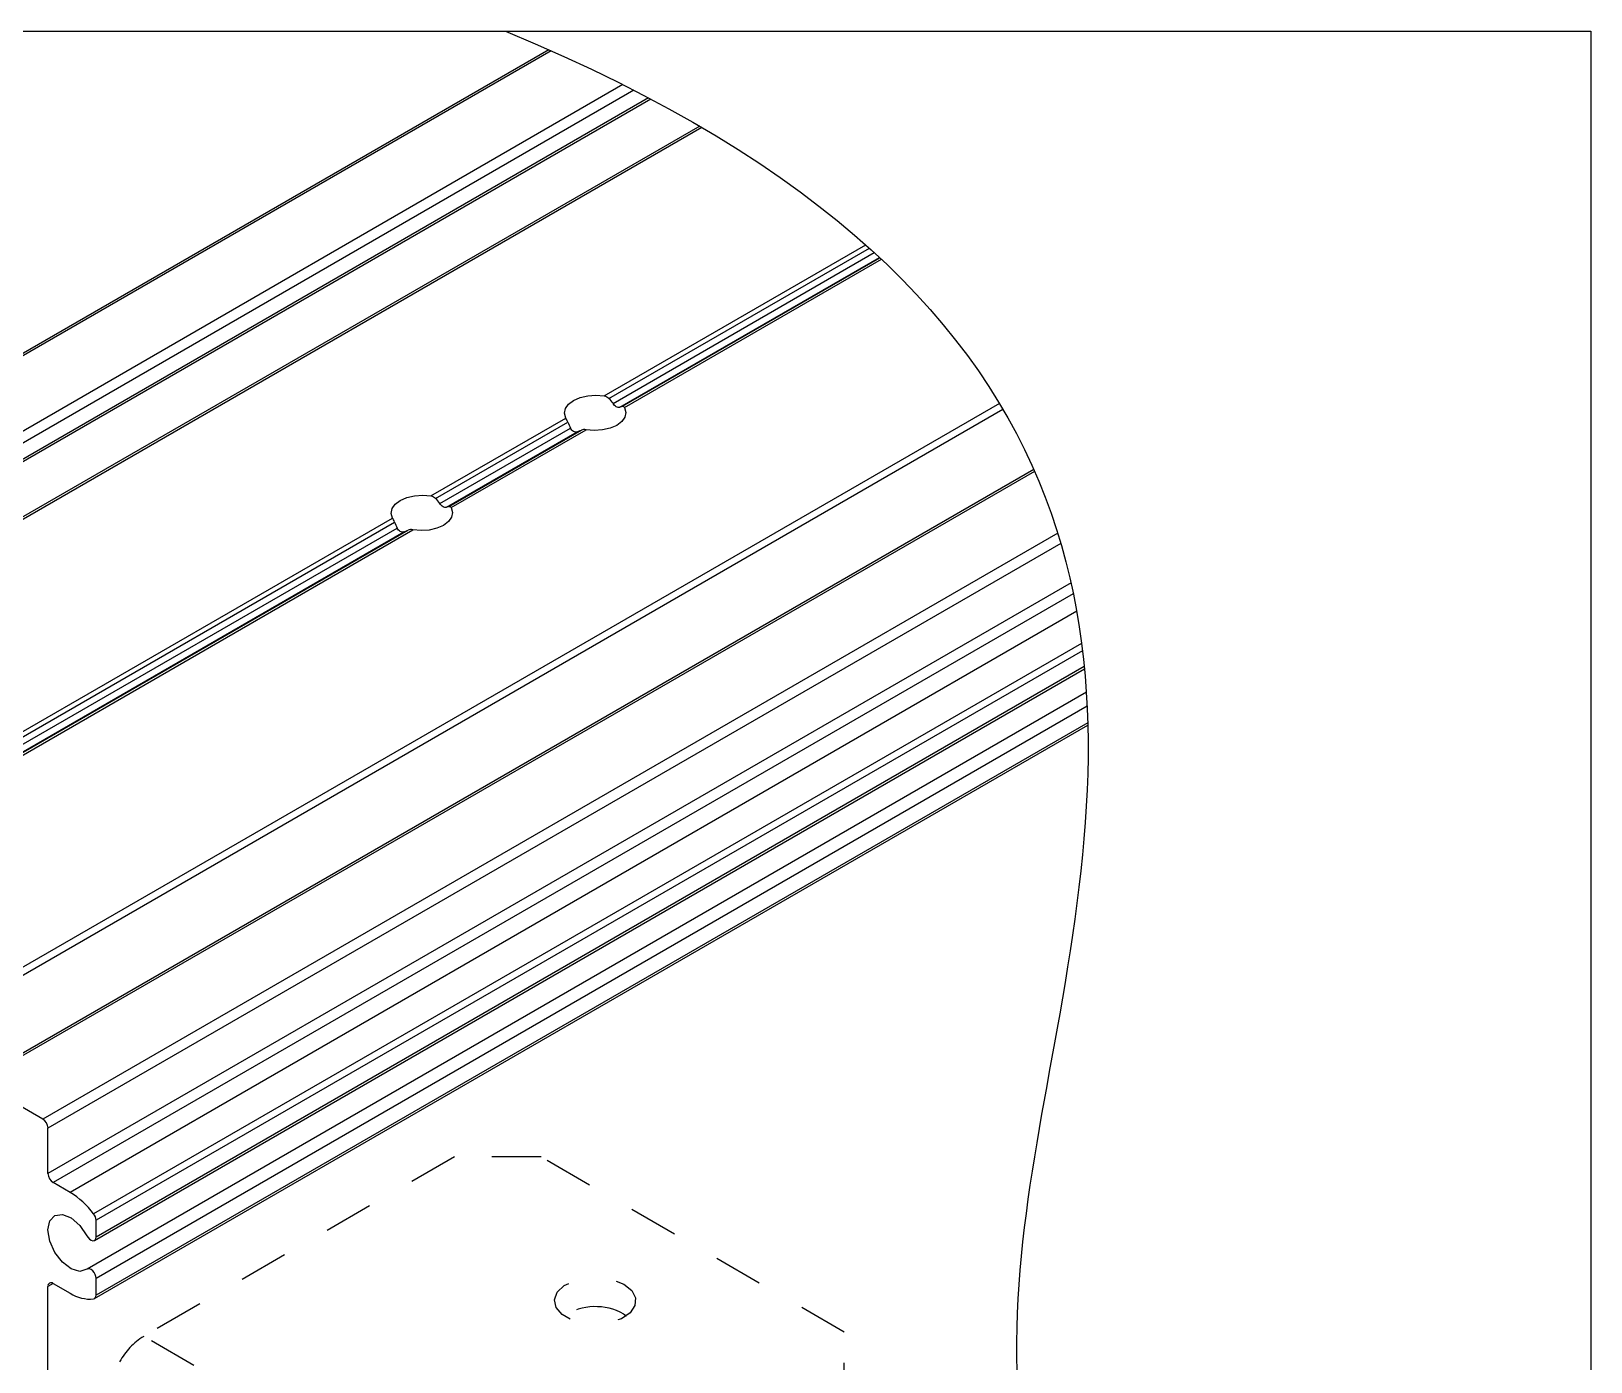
# Model space of a CAD drawing. Extents: x 0 to 11.9, y -12 to 0.
# Drawn here: x 8.461 to 11.644, y -2.715 to 0 of the extents above; entities that cross this region are included whole.
import ezdxf

# ---------------------------------------------------------------- set-up
doc = ezdxf.new("R2010")
doc.units = 0
doc.header["$LTSCALE"] = 0.5
doc.header["$MEASUREMENT"] = 0
doc.linetypes.add('HIDDEN2', pattern=[0.1875, 0.125, -0.0625])
for name, color, linetype in [('Brackets', 181, 'CONTINUOUS'), ('Dimension', 10, 'CONTINUOUS'), ('Housing', 150, 'CONTINUOUS')]:
    doc.layers.add(name, color=color, linetype=linetype)
doc.layers.add('Text-Unprinted', color=131, linetype='CONTINUOUS', plot=False)

msp = doc.modelspace()

# ---------------------------------------------------------------- linework, layer by layer
at = {"layer": 'Brackets', "linetype": 'HIDDEN2', "transparency": 16777216}
for p, q in [((9.3245, -2.2973), (8.6904, -2.6634)), ((9.5013, -2.2973), (9.3245, -2.2973)), ((10.12, -2.6545), (9.5013, -2.2973)), ((9.6705, -2.6178), (9.6758, -2.6212)), ((9.4859, -3.1226), (8.6904, -2.6634)), ((10.12, -2.8176), (10.12, -2.6545))]:
    msp.add_line(p, q, dxfattribs=at)
at = {"layer": 'Brackets', "linetype": 'HIDDEN2', "transparency": 16777216, "flags": 128}
msp.add_lwpolyline([(9.6705, -2.5568), (9.6864, -2.5697), (9.6942, -2.5848), (9.693, -2.6006), (9.6831, -2.6152), (9.6654, -2.6273), (9.642, -2.6354), (9.6152, -2.6386), (9.5881, -2.6366), (9.5636, -2.6297), (9.5442, -2.6186), (9.5322, -2.6044), (9.5289, -2.5887), (9.5345, -2.5733), (9.5485, -2.5598), (9.5693, -2.5496), (9.5948, -2.5438), (9.6221, -2.5432), (9.6482, -2.5477), (9.6705, -2.5568)], dxfattribs=at)
at = {"layer": 'Brackets', "linetype": 'HIDDEN2', "transparency": 16777216}
for centre, radius, start, end in [((9.612, -2.7237), 0.121, 61.0923, 122.0663), ((8.7655, -2.7837), 0.1418, 121.9547, 151.1444)]:
    msp.add_arc(centre, radius, start, end, dxfattribs=at)
at = {"layer": 'Dimension', "transparency": 16777216}
msp.add_open_spline([(9.4288, 0), (10.7391, -0.5402), (10.6224, -2.0653), (10.2855, -3.1766), (11.1903, -4.1291)], degree=3, knots=[0, 0, 0, 0, 1, 1.936571, 1.936571, 1.936571, 1.936571], dxfattribs=at)
at = {"layer": 'Housing', "transparency": 16777216}
for p, q in [((9.5172, -0.0377), (7.1076, -1.4288)), ((9.5222, -0.0399), (7.1151, -1.4295)), ((9.6685, -0.109), (7.248, -1.5062)), ((9.691, -0.1204), (7.2586, -1.5246)), ((7.2555, -1.5642), (9.7254, -0.1383)), ((9.7208, -0.1359), (7.2586, -1.5573)), ((9.8251, -0.1937), (7.3966, -1.5956)), ((9.8295, -0.1962), (7.4041, -1.5964)), ((9.6301, -0.7443), (10.1641, -0.4361)), ((9.6399, -0.7494), (10.1714, -0.4426)), ((9.6486, -0.7594), (10.1815, -0.4518)), ((9.6623, -0.7672), (10.1919, -0.4615)), ((9.6676, -0.7655), (10.1928, -0.4623)), ((9.6715, -0.7682), (10.1961, -0.4654)), ((10.4367, -0.7595), (8.1955, -2.0533)), ((10.4441, -0.7719), (8.2047, -2.0647)), ((9.2766, -0.9484), (9.552, -0.7894)), ((9.2863, -0.9535), (9.5559, -0.7979)), ((9.2951, -0.9635), (9.5613, -0.8098)), ((9.3087, -0.9713), (9.5749, -0.8177)), ((9.3141, -0.9696), (9.5837, -0.8139)), ((9.318, -0.9723), (9.5935, -0.8133)), ((10.5068, -0.8942), (8.3442, -2.1426)), ((10.5086, -0.8982), (8.3517, -2.1434)), ((7.7791, -1.8129), (9.1985, -0.9935)), ((7.7859, -1.8197), (9.2024, -1.002)), ((7.793, -1.8306), (9.2078, -1.0139)), ((7.8137, -1.8357), (9.2302, -1.018)), ((7.8205, -1.8368), (9.2399, -1.0174)), ((7.8067, -1.8385), (9.2214, -1.0218)), ((10.5558, -1.0244), (8.4846, -2.2201)), ((10.5621, -1.0453), (8.4952, -2.2385)), ((10.5829, -1.126), (8.4952, -2.3312)), ((10.5876, -1.1478), (8.5058, -2.3496)), ((10.5945, -1.1838), (8.5405, -2.3696)), ((10.6046, -1.2494), (8.5884, -2.4133)), ((10.6064, -1.2643), (8.5933, -2.4265)), ((8.5902, -2.4675), (10.6104, -1.3013)), ((10.6099, -1.2965), (8.5933, -2.4607)), ((10.6142, -1.349), (8.5752, -2.5261)), ((10.6158, -1.3776), (8.5933, -2.5452)), ((8.5902, -2.5862), (10.6171, -1.4161)), ((10.617, -1.4111), (8.5933, -2.5794)), ((8.4846, -2.2201), (8.3517, -2.1434)), ((8.4952, -2.3312), (8.4952, -2.2385)), ((8.5405, -2.3696), (8.5058, -2.3496)), ((8.5933, -2.4607), (8.5933, -2.4265)), ((8.5933, -2.5794), (8.5933, -2.5452)), ((8.5058, -2.5553), (8.4952, -2.5615)), ((8.4952, -4.3344), (8.4952, -2.5615)), ((8.5058, -2.5553), (8.5405, -2.5753))]:
    msp.add_line(p, q, dxfattribs=at)
at = {"layer": 'Housing', "transparency": 16777216, "flags": 128}
for points in [[(9.552, -0.7894), (9.5493, -0.7798), (9.5511, -0.7701), (9.5574, -0.761), (9.5676, -0.7533), (9.581, -0.7474), (9.5967, -0.7438), (9.6135, -0.7427), (9.6301, -0.7443)], [(9.6715, -0.7682), (9.6743, -0.7778), (9.6724, -0.7875), (9.6662, -0.7965), (9.656, -0.8043), (9.6426, -0.8102), (9.6269, -0.8138), (9.6101, -0.8149), (9.5935, -0.8133)], [(9.1985, -0.9935), (9.1958, -0.9839), (9.1976, -0.9742), (9.2038, -0.9651), (9.214, -0.9574), (9.2275, -0.9515), (9.2431, -0.9479), (9.2599, -0.9468), (9.2766, -0.9484)], [(9.318, -0.9723), (9.3207, -0.9819), (9.3189, -0.9916), (9.3126, -1.0007), (9.3024, -1.0084), (9.289, -1.0143), (9.2733, -1.0179), (9.2566, -1.019), (9.2399, -1.0174)], [(8.5746, -2.5264), (8.5602, -2.5309), (8.5426, -2.5259), (8.5246, -2.5123), (8.5092, -2.4922), (8.4989, -2.469), (8.4952, -2.4463), (8.4989, -2.4279), (8.5092, -2.4166), (8.5246, -2.4144), (8.5426, -2.4215), (8.5602, -2.4368), (8.5746, -2.4579)], [(8.5746, -2.4579), (8.5771, -2.4617), (8.58, -2.4649), (8.5832, -2.4671), (8.5864, -2.4681), (8.5892, -2.468), (8.5914, -2.4665), (8.5928, -2.464), (8.5933, -2.4607)], [(8.5933, -2.5452), (8.5928, -2.5413), (8.5914, -2.5371), (8.5892, -2.5332), (8.5864, -2.5297), (8.5832, -2.5272), (8.58, -2.5257), (8.5771, -2.5254), (8.5746, -2.5264)]]:
    msp.add_lwpolyline(points, dxfattribs=at)
at = {"layer": 'Housing', "transparency": 16777216}
for centre, radius, start, end in [((8.4722, -2.2395), 0.0231, 2.6055, 57.3945), ((8.5182, -2.3301), 0.0231, 182.6055, 237.3945), ((8.4536, -2.5126), 0.1673, 36.3904, 58.75), ((8.5704, -2.4275), 0.0229, 2.5457, 38.3372), ((8.5017, -2.5604), 0.00655, 50.7967, 189.214), ((8.5809, -2.5127), 0.0746, 237.1914, 275.7634), ((8.5866, -2.5804), 0.00671, 284.9009, 8.7073)]:
    msp.add_arc(centre, radius, start, end, dxfattribs=at)
for centre, major_axis, ratio, start_param, end_param in [((9.6118, -0.7951), (-0.0464, 0.0669), 0.625218, 4.815284, 4.980268), ((9.6118, -0.7951), (0.0625, 0.0305), 0.075064, 0.42892, 0.593905), ((9.6118, -0.7951), (-0.0464, 0.0669), 0.625218, 1.198931, 1.363916), ((9.6118, -0.7951), (0.0625, 0.0305), 0.075064, 4.045272, 4.210257), ((9.2582, -0.9992), (-0.0464, 0.0669), 0.625218, 4.815284, 4.980268), ((9.2582, -0.9992), (0.0625, 0.0305), 0.075064, 0.42892, 0.593905), ((9.2582, -0.9992), (-0.0464, 0.0669), 0.625218, 1.198931, 1.363916), ((9.2582, -0.9992), (0.0625, 0.0305), 0.075064, 4.045272, 4.210257)]:
    msp.add_ellipse(centre, major_axis=major_axis, ratio=ratio, start_param=start_param, end_param=end_param, dxfattribs=at)
for points in [[(9.6301, -0.7443), (9.6337, -0.7449), (9.6372, -0.7467), (9.6399, -0.7494)], [(9.5559, -0.7979), (9.5546, -0.7944), (9.5532, -0.7915), (9.552, -0.7894)], [(9.6676, -0.7655), (9.669, -0.7651), (9.6704, -0.7661), (9.6715, -0.7682)], [(9.5935, -0.8133), (9.5898, -0.8126), (9.5864, -0.8127), (9.5837, -0.8139)], [(9.2766, -0.9484), (9.2802, -0.949), (9.2836, -0.9508), (9.2863, -0.9535)], [(9.3141, -0.9696), (9.3154, -0.9692), (9.3169, -0.9702), (9.318, -0.9723)], [(9.2024, -1.002), (9.2011, -0.9985), (9.1996, -0.9956), (9.1985, -0.9935)], [(9.2399, -1.0174), (9.2363, -1.0167), (9.2328, -1.0168), (9.2302, -1.018)]]:
    msp.add_open_spline(points, degree=3, dxfattribs=at)
for points in [[(9.6623, -0.7672), (9.6601, -0.7682), (9.6574, -0.7679), (9.6524, -0.765), (9.6502, -0.7625), (9.6486, -0.7594)], [(9.5749, -0.8177), (9.5728, -0.8186), (9.5701, -0.8183), (9.5651, -0.8155), (9.5629, -0.8129), (9.5613, -0.8098)], [(9.3087, -0.9713), (9.3065, -0.9723), (9.3039, -0.972), (9.2989, -0.9691), (9.2967, -0.9666), (9.2951, -0.9635)], [(9.2214, -1.0218), (9.2192, -1.0227), (9.2165, -1.0224), (9.2116, -1.0196), (9.2094, -1.017), (9.2078, -1.0139)]]:
    msp.add_open_spline(points, degree=3, knots=[0, 0, 0, 0, 0.5, 0.5, 1, 1, 1, 1], dxfattribs=at)
at = {"layer": 'Text-Unprinted', "ltscale": 0.5, "transparency": 16777216}
msp.add_lwpolyline([(0, 0), (11.6437, 0), (11.6437, -12.037), (0, -12.037)], close=True, dxfattribs=at)

doc.saveas('drawing.dxf')
